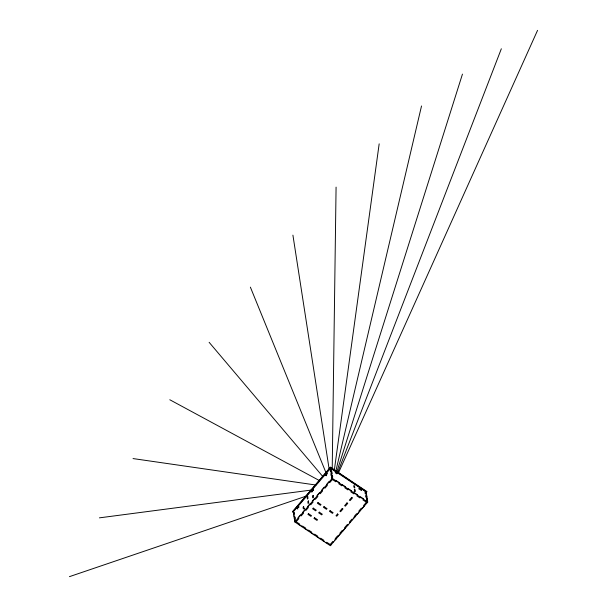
<?xml version="1.0" encoding="UTF-8"?>
<svg xmlns="http://www.w3.org/2000/svg" width="607" height="607" viewBox="0 0 607 607"><rect width="100%" height="100%" fill="white"/><g stroke="black" fill="none" stroke-linecap="round" stroke-linejoin="round"><path stroke-width="0.91" d="M332.211 469.355L336.081 187.123M334.282 470.455L379.17 143.836M335.398 472.178C336.354 472.109 337.348 473.012 335.481 472.648L421.524 105.967M312.339 489.325C310.389 490.137 313.462 490.145 312.802 489.53M335.368 471.851C337.242 470.751 336.164 472.853 335.375 471.783L335.921 472.147L335.322 472.838M336.817 471.98L462.458 74.107M337.765 472.322L501.344 48.772M338.569 472.663L537.552 30.35M312.871 490.084L311.725 490.145L312.317 490.881M361.089 490.471L361.681 489.781C356.021 487.687 362.918 487.573 360.239 489.113M365.619 493.332L366.772 491.465L330.534 467.208L292.544 511.549L294.19 513.036M292.612 511.982L330.534 467.208M298.105 507.657L297.347 507.149L293.287 511.891L294.843 521.959L330.329 545.716L367.728 502.072L366.165 491.996L360.998 488.536L360.475 489.667L360.998 488.536M298.947 507.186L298.128 506.238L311.596 490.524L312.347 491.033M313.197 490.562L312.377 489.614L325.838 473.9L326.665 474.841L325.838 473.9M335.921 472.147L330.686 468.247L326.619 472.99L327.181 473.369L325.549 475.273L326.308 475.774M297.809 509.03L297.058 508.522L297.347 507.149M298.196 506.678L298.621 506.185L297.058 508.522M312.893 490.001L311.308 491.898L311.596 490.524M312.438 490.054L312.909 489.728M325.549 475.273L325.906 474.333M330.845 469.446L331.437 468.756L331.642 470.068L330.883 469.56L330.291 470.258L330.565 472.003L331.156 471.313L331.915 471.821L332.181 473.574L331.43 473.065L330.838 473.756L331.103 475.509L331.703 474.818L332.454 475.319L332.727 477.072L331.968 476.571L331.376 477.261L331.65 479.014L335.8 481.791L336.324 480.661L339.343 482.679L338.82 483.809L341.84 485.835L342.363 484.705L345.383 486.723L344.859 487.853L347.879 489.879L348.403 488.749L351.43 490.767L350.899 491.898L353.919 493.916L354.45 492.785L357.47 494.811L356.939 495.942L359.959 497.96L360.49 496.829L363.51 498.855L362.978 499.986L367.136 502.763M293.758 514.956L294.357 514.266L294.084 512.513L293.492 513.203L294.243 513.712M294.79 517.21L294.031 516.709L294.623 516.018L294.896 517.763L294.304 518.461L295.055 518.962M303.94 508.249L303.341 508.947L303.075 507.194L303.667 506.496L303.94 508.249L304.691 508.757M335.254 472.398L335.853 471.707M294.577 520.214L295.169 519.516L295.442 521.269L299.592 524.046L299.001 524.744L298.932 524.304L301.952 526.322M336.248 473.065L336.839 472.367L360.012 487.876L359.481 489.007L358.942 488.643L359.534 487.952L360.08 488.316M294.843 521.959L332.241 478.316L330.686 468.247M336.908 472.807L336.316 473.498L336.855 473.862L337.454 473.172L336.839 472.367M296.193 521.777L298.864 518.659L298.045 517.718L300.419 514.941L301.239 515.889L303.614 513.112L302.794 512.171L305.169 509.402L305.989 510.343L308.364 507.573L307.537 506.633L309.911 503.856L310.738 504.804L313.113 502.035L312.286 501.086L314.661 498.317L315.488 499.258L317.863 496.488L317.036 495.547L319.411 492.778L320.238 493.719L322.605 490.949L321.786 490.001L324.161 487.231L324.98 488.18L327.355 485.403L326.536 484.462L328.911 481.692L329.73 482.633L332.401 479.515M302.02 526.762L302.612 526.072L305.632 528.09L305.04 528.78L304.972 528.348L307.233 529.865M354.002 491.617L354.594 490.926L354.321 489.174L355.08 489.674L355.345 491.427L354.594 490.926M359.01 489.083L360.012 487.876M361.021 490.031L361.613 489.341L361.066 488.976M364.822 492.186L365.414 491.495L365.619 492.808L366.37 493.309M365.019 493.499L366.772 491.465M366.051 495.76L366.643 495.062L365.884 494.561L366.158 496.306L366.916 496.814L366.317 497.505M365.566 497.004L366.158 496.306M366.104 500.502L366.704 499.811L366.431 498.059L367.182 498.567M366.863 501.01L367.455 500.32L366.704 499.811M330.17 544.517L332.841 541.398L333.6 541.899L333.531 541.467M366.378 502.255L363.707 505.373L364.466 505.881L364.397 505.441L362.091 508.651L361.332 508.142L358.957 510.919L359.716 511.42L359.648 510.98M334.715 540.078L335.906 538.69L335.967 539.13L335.216 538.629L337.591 535.852L338.342 536.36M338.274 535.92L340.648 533.151L340.717 533.591L339.966 533.083L342.34 530.313L343.092 530.822L345.398 527.612L345.466 528.044L344.715 527.544L347.09 524.774L347.841 525.275L347.773 524.835M353.115 518.606L354.898 516.527L354.966 516.967L354.207 516.458L356.582 513.689L357.341 514.19L359.056 511.678M326.885 473.718L325.989 473.551L326.877 474.196M298.356 506.989L297.491 506.928L298.348 507.46M69.448 576.65L305.981 496.192M359.943 487.588L360.733 488.286L359.64 488.468M99.411 517.854L313.204 489.811M326.589 472.694L325.974 473.521L326.854 473.172M133.032 458.573L316.012 485.046M298.333 506.003C297.058 506.261 297.271 506.807 298.568 506.542M169.793 399.747L319.487 480.615M330.603 467.648L366.84 491.905M332.241 478.316L367.728 502.072M325.481 474.833L326.24 475.342M312.377 489.614L313.129 490.122M311.664 490.964L312.415 491.465L311.99 491.966L311.239 491.458M298.128 506.238L298.887 506.746M296.99 508.089L297.749 508.59M294.896 517.763L295.655 518.272M330.921 545.018L326.771 542.241L326.179 542.931L326.111 542.499M311.763 532.893L314.1 534.85L314.692 534.152L317.711 536.178L317.12 536.869L317.051 536.429M317.802 536.937L320.139 538.887L320.731 538.197L323.751 540.222L323.159 540.913L323.091 540.473L324.601 541.482M209.119 342.302L322.795 476.525M335.466 472.61L337.522 473.612L337.454 473.172M250.372 287.141L326.596 474.181M361.613 489.341L361.681 489.781M359.534 487.952L359.602 488.392M352.523 519.296L352.591 519.736L351.832 519.228L349.465 521.997L350.216 522.506L350.148 522.066M292.915 235.144L329.214 469.606M311.012 532.392L311.08 532.825L311.672 532.134L308.652 530.116L308.06 530.806L307.992 530.366M307.734 496.579L307.142 497.27L307.415 499.022L308.007 498.332L307.734 496.579M308.417 500.957L307.817 501.648L308.09 503.4L308.682 502.71L308.417 500.957M313.159 495.418L312.567 496.109L312.84 497.861L313.432 497.163L313.159 495.418M308.493 513.659L307.901 514.349L310.921 516.375L311.512 515.677L308.493 513.659M313.242 508.112L312.651 508.81L315.67 510.828L316.262 510.138L313.242 508.112M317.992 502.573L317.4 503.264L320.42 505.29L321.012 504.592L317.992 502.573M314.532 517.703L313.94 518.393L316.96 520.411L317.552 519.721L314.532 517.703M319.282 512.156L318.69 512.854L321.71 514.873L322.302 514.182L319.282 512.156M324.032 506.617L323.44 507.308L326.46 509.334L327.052 508.636L324.032 506.617M330.071 510.662L329.48 511.352L332.499 513.37L333.091 512.68L330.071 510.662M337.492 513.985L336.005 515.722L336.764 516.223L338.243 514.493L337.492 513.985M342.234 508.446L339.867 511.215L340.618 511.724L342.993 508.947L342.234 508.446M346.984 502.899L344.609 505.677L345.368 506.177L347.743 503.408L346.984 502.899M351.734 497.361L349.359 500.13L350.118 500.638L352.492 497.869L351.734 497.361M354.534 486.177L353.782 485.668L354.048 487.421L354.807 487.929L354.534 486.177"/></g></svg>
